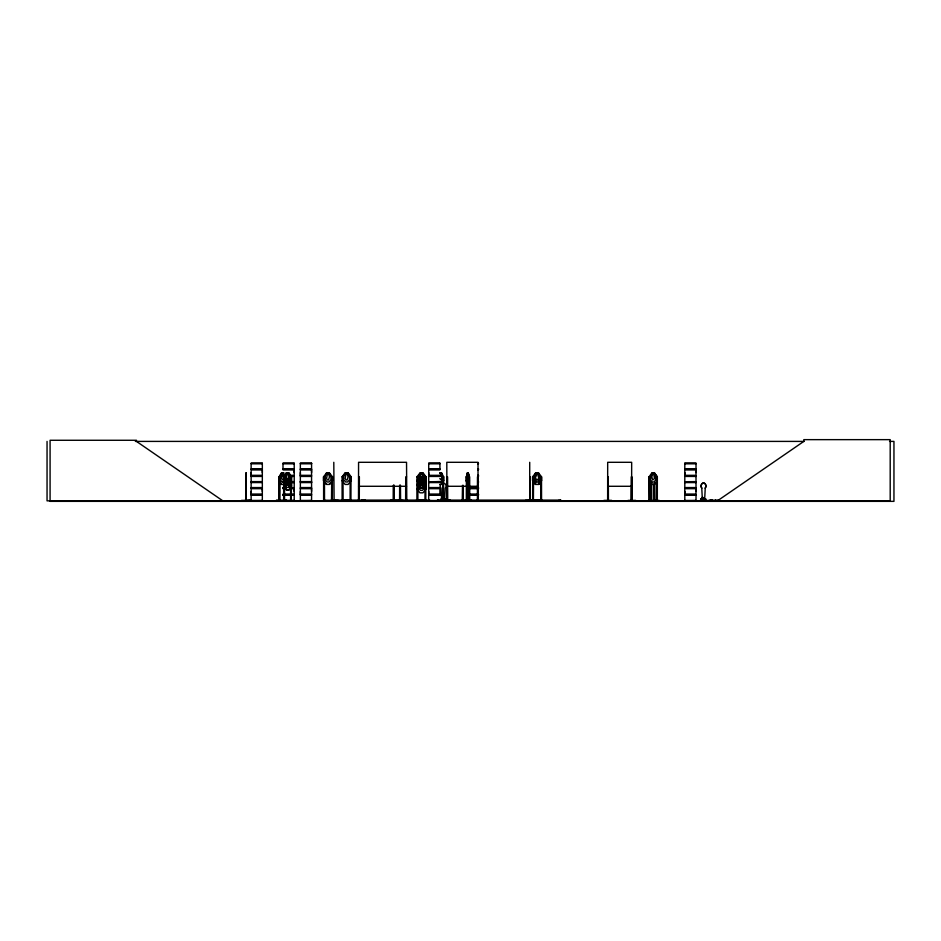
<?xml version="1.0" encoding="UTF-8"?>
<svg xmlns="http://www.w3.org/2000/svg" width="941" height="941" viewBox="0 0 941 941"><rect width="100%" height="100%" fill="white"/><g stroke="black" fill="none" stroke-linecap="round" stroke-linejoin="round"><path stroke-width="1.41" d="M246.036 473.135L245.742 500.847M251.129 494.19L251.129 488.673L262.339 488.673L262.327 494.19L251.129 494.19L251.141 491.437M251.129 475.323L251.129 469.818L262.339 469.818L262.327 475.323L251.129 475.323L251.141 472.57M262.327 491.437L262.327 488.673M262.327 472.57L262.327 469.818M294.204 491.437L294.204 488.673L290.063 488.673M294.204 472.57L294.204 469.818L282.994 469.818M300.355 494.19L300.355 488.673L311.577 488.673L311.565 494.19L300.355 494.19L300.367 491.437M300.355 475.323L300.355 469.818L311.577 469.818L311.565 475.323L300.355 475.323L300.367 472.57M311.565 491.437L311.565 488.673M311.565 472.57L311.565 469.818M428.708 494.19L428.708 488.673L439.929 488.673L439.918 494.19L428.708 494.19L428.72 491.437M439.929 475.323L428.708 475.323L428.72 472.57M684.801 494.19L684.801 488.673L696.022 488.673L696.011 494.19L684.801 494.19L684.813 491.437M684.801 475.323L684.801 469.818L696.022 469.818L696.011 475.323L684.801 475.323L684.813 472.57M696.011 491.437L696.011 488.673M696.011 472.57L696.011 469.818M241.355 500.835L250.4 500.353L241.414 500.835M241.414 500.4L250.353 500.365M338.442 500.4L324.516 500.224M525.372 500.4L540.593 500.224M246.189 476.734L246.142 473.135M246.107 476.875L246.142 473.029L246.201 476.875L246.048 473.629M466.583 476.675L466.677 500.847L466.783 499.977M468.395 484.439L467.265 484.439L466.23 480.639L466.23 476.84L467.007 476.581M469.065 476.675L469.065 500.847L469.041 499.977M443.187 476.675L443.105 500.847L443.305 479.687M704.644 499.695L705.244 488.144A2.999 2.388 -90 0 0 705.244 483.897A2.999 2.388 -90 0 0 701.88 483.897A2.999 2.388 -90 0 0 701.88 488.144L701.763 488.144A2.999 2.388 -90 0 1 701.763 483.897A2.999 2.388 -90 0 1 705.138 483.897A2.999 2.388 -90 0 1 705.138 488.144L705.244 488.144M290.898 476.734L290.816 500.847M649.937 476.734L649.996 500.847M657.324 500.847L657.347 476.84L656.512 476.581M331.75 476.699L331.503 500.847M417.063 476.875L417.957 476.581L417.875 500.847M533.559 476.675L533.406 500.847M423.532 485.015L422.685 485.215L421.333 482.804L419.168 485.238L420.827 482.274L419.239 479.392L421.368 481.686L423.426 479.404L421.862 482.251L423.673 484.968M656.595 476.675L656.536 500.847M702.609 498.354C705.091 497.648 701.915 498.26 703.068 497.765M702.033 498.012L703.374 497.895M702.586 497.73L702.409 498.389L703.374 497.977M443.399 498.224L443.223 497.765M282.97 481.98L283.747 481.745L283.006 481.604M434.177 500.73L450.245 500.353L428.673 500.835M684.777 500.835L696.034 500.612L696.011 495.295L684.801 495.295L684.801 500.612M462.09 500.835L481.674 500.788L462.254 500.847L462.502 485.333M462.231 500.4L473.958 500.835M470.535 500.835L470.582 499.977M646.785 500.835L659.241 500.4M440.012 475.793L441.058 473.629L441.717 476.875L441.058 480.016L439.8 478.546M342.112 500.847L342.089 476.84L343.089 476.652M603.863 500.389L611.626 500.365M702.398 497.683L702.515 498.354L703.209 497.777M467.348 473.029L466.324 476.84M468.3 484.439L469.418 480.639M652.701 473.629L651.819 476.875L652.701 480.016L654.524 478.546L653.595 473.629M441.811 500.847L441.023 500.365M450.198 500.777L428.72 500.459M420.956 482.004L420.004 485.25L420.956 488.403M535.605 476.875L536.57 473.629L537.546 473.629L538.558 476.875M702.609 497.765L702.868 497.871M279.912 476.864L279.007 476.875L279.007 500.847M276.172 500.777L294.227 500.612L294.204 495.295L282.994 495.295M390.55 500.777L396.137 500.777M286.323 478.557L285.029 485.156L286.758 487.414L288.487 487.414L290.193 485.156L290.193 482.298L288.028 473.629L287.123 473.629L286.335 478.546L287.17 480.016L288.911 478.546M285.652 500.777L285.558 499.977M345.135 473.135L343.653 476.875L343.653 479.722L345.641 481.98L347.605 481.98L349.546 479.722L349.546 476.875L348.088 473.135L345.135 473.135L342.183 476.875L345.088 473.029L348.135 473.029L351.134 476.84L351.134 480.639L348.135 484.439L345.088 484.439L342.089 480.639M331.667 476.828L332.408 476.875L332.314 500.847M350.346 476.781L351.017 476.875L350.922 500.847M406.783 500.788L406.536 462.302L358.568 462.302L358.497 500.847L358.474 499.977M416.898 500.777L416.945 476.84L419.945 473.029L422.991 473.029L425.991 476.84L425.991 484.45L422.991 488.25L419.945 488.25L416.945 484.45L419.992 488.156L422.944 488.156M703.374 498.177L702.927 498.036M441.635 484.344L443.693 480.639L443.611 476.84L441.67 473.029L439.694 473.029M443.623 480.604L441.67 484.439L439.694 484.439M283.864 478.546L283.076 480.016L281.559 478.546L282.312 473.629L283.076 473.629L283.606 475.793M442.658 479.722L441.4 481.98L440.117 481.98M279.195 500.847L279.101 476.84L281.512 473.029M421.944 488.403L422.944 486.92L421.944 482.004M538.558 478.546L537.546 480.016L536.57 480.016L535.605 478.546M283.664 500.8L283.606 476.84L286.229 473.029L288.946 473.029L291.581 476.84L291.534 480.639L288.899 484.439L286.229 484.439L283.735 480.604M283.841 499.977L283.817 500.847L283.653 476.84L286.276 473.029M283.653 482.262L286.276 478.463L288.993 478.463M286.323 478.463L283.735 482.298L282.994 482.239M288.863 484.344L291.581 480.639M288.946 478.463L291.628 482.262L291.628 486.074L288.911 489.779L286.323 489.779M288.946 489.873L291.534 486.038M657.218 480.604L654.56 484.439L651.772 484.439L649.019 480.639L649.019 476.84L651.807 473.029L654.595 473.029L657.347 476.84M700.504 500.835L700.704 498.895L702.48 498.895L702.48 500.142M701.657 500.824L700.692 500.459L719.289 500.847M704.28 498.895L704.28 500.459L703.398 500.835M715.466 500.142L715.278 500.835M718.865 500.835L719.042 500.142L708.632 500.459M329.479 484.344L332.432 480.604M416.945 480.639L419.945 476.84L422.991 476.84L425.991 480.639L422.991 484.439L419.945 484.439L416.945 480.639L419.992 484.344M422.944 484.344L425.897 480.604L422.944 476.934L419.992 476.934L418.51 480.675L418.51 483.533L420.498 485.791L422.462 485.791L424.403 483.533L424.403 480.675L422.944 476.934M535.547 473.029L532.547 476.84L532.547 480.639L535.547 484.439L538.593 484.439L541.593 480.639L541.593 476.84L538.593 473.029L535.547 473.029L535.547 484.439M538.546 484.344L541.498 480.604M440.717 500.142L440.317 500.835L442.035 500.824M444.505 500.824L445.175 500.142M445.034 500.142L445.411 498.895L445.411 500.459L443.94 500.835L444.599 500.824M251.094 481.757L262.351 482.039M251.129 500.612L251.129 495.295L262.339 495.295L262.339 500.612L251.094 500.835M717.442 500.847L803.826 441.4L803.826 439.647L890.198 439.647L890.198 500.847L47.05 500.847L47.05 441.4M293.71 500.788L276.195 500.365L294.204 500.459M403.289 500.4L390.574 500.365L396.196 500.847M700.727 500.636L719.053 500.612M715.442 500.636L716.454 500.8L715.466 500.459M650.819 500.788L651.701 499.977M323.386 500.788L324.516 499.977M300.32 481.757L311.589 482.039M300.355 500.612L300.355 495.295L311.577 495.295L311.577 500.612L300.32 500.835M428.661 500.647L428.72 495.295L439.929 495.295M324.516 500.847L324.48 476.758L323.61 476.875L323.61 500.847M343.006 476.828L343.112 500.847M425.12 476.828L425.873 476.875L425.779 500.847M533.476 476.864L532.688 476.875L532.63 500.847M284.429 476.828L283.653 476.84M540.699 476.828L541.498 476.875L541.557 500.847M135.363 441.4L804.273 441.4M889.539 441.4L893.95 441.4L893.95 501.353L50.085 501.353L50.085 440.27L136.469 440.27L136.469 441.4L222.841 500.847M251.118 463.172L262.351 463.172M282.994 463.172L294.227 463.172M300.344 463.172L311.589 463.172M428.696 463.172L439.941 463.172M477.675 463.16L478.463 463.172M684.789 463.172L696.034 463.172M477.71 463.372L478.463 463.384M684.789 463.395L696.034 463.384L696.011 468.712L684.801 468.712L684.801 463.395M251.141 463.725L262.327 463.725M283.006 463.725L294.204 463.725M300.367 463.725L311.565 463.725M428.72 463.725L439.918 463.725M477.663 463.725L478.44 463.725M684.813 463.725L696.011 463.725M477.687 468.712L478.451 468.712M251.047 469.089L262.421 469.089M282.923 469.089L294.298 469.089M300.273 469.089L311.647 469.089M428.625 469.089L440 469.089M477.769 469.089L478.534 469.089M684.73 469.089L696.105 469.089M251.047 469.43L262.421 469.43M282.923 469.43L294.298 469.43M300.273 469.43L311.647 469.43M428.625 469.43L440 469.43M477.769 469.43L478.534 469.43M684.73 469.43L696.105 469.43M439.929 469.818L428.708 469.818L428.708 475.323M477.687 469.818L478.451 469.818M281.453 473.029L283.9 473.029M467.265 473.029L468.395 473.029M281.488 473.135L283.864 473.135M288.911 473.135L286.276 473.135L285.029 479.722L286.758 481.98L288.487 481.98L290.193 479.722L288.911 473.135L291.581 476.84L290.569 476.875L290.628 500.847M422.944 473.135L419.992 473.135L418.51 476.875L418.51 479.722L420.498 481.98L422.462 481.98L424.403 479.722L424.403 476.875L422.944 473.135L425.897 476.875M439.718 473.135L441.717 473.135L442.658 476.875L442.717 500.847M468.383 473.135L467.277 473.135L466.771 479.722L468.124 481.98L468.783 479.722L468.289 473.135L469.3 476.875L469.359 500.847M654.56 473.135L651.807 473.135L650.454 479.722L652.266 481.98L654.077 481.98L655.853 479.722L654.513 473.135L657.265 476.875L657.124 500.847M652.384 473.629L653.642 473.629M282.994 475.323L285.805 475.323M290.063 475.323L294.215 475.323L294.215 469.818M477.687 475.323L478.451 475.323M251.047 475.711L262.421 475.711M282.923 475.711L284.594 475.711M290.087 475.711L294.298 475.711M300.273 475.711L311.647 475.711M428.625 475.711L440 475.711M477.769 475.711L478.534 475.711M684.73 475.711L696.105 475.711M251.047 476.052L262.421 476.052M282.923 476.052L284.594 476.052M290.087 476.052L294.298 476.052M300.273 476.052L311.647 476.052M428.625 476.052L440 476.052M477.769 476.052L478.534 476.052M684.73 476.052L696.105 476.052M282.994 476.44L284.653 476.44M290.063 476.44L294.215 476.44L294.215 481.745L291.416 481.745L294.204 481.604M439.929 476.44L428.708 476.44L428.708 481.745L439.918 481.604L428.602 481.898L439.941 482.039M477.687 476.44L478.451 476.44M279.101 476.84L281.547 473.135L280.394 479.722L281.935 481.98L283.77 482.027M442.776 476.875L443.693 476.84M469.418 476.84L468.3 473.029M649.019 476.84L649.219 500.847M358.568 476.875L359.38 476.875L359.286 500.847M406.536 476.875L405.724 476.875L405.63 500.847M446.799 476.875L447.563 476.875L447.634 500.847M468.994 476.875L469.677 476.875L469.688 500.847M529.712 476.875L530.065 500.847L530.018 476.875M607.686 476.875L608.368 476.875M649.102 476.875L650.031 476.875L650.125 500.847M246.201 480.639L246.036 484.439L246.166 473.029L246.06 500.847L245.601 499.977M466.36 480.604L467.348 484.439M649.019 480.639L651.854 484.344M251.141 481.604L262.327 481.604L262.339 476.44L251.129 476.44L251.129 481.745L262.351 481.757M300.367 481.604L311.565 481.604L311.565 476.44L300.355 476.44L300.355 481.745L311.589 481.757M696.034 481.757L684.695 481.898L696.034 481.98M291.404 482.027L294.227 482.039M477.675 481.98L478.463 481.98M291.416 482.227L294.227 482.262L294.204 487.567L291.404 487.567M439.941 482.227L428.696 482.262L428.72 487.567L439.929 487.567M477.71 482.262L478.463 482.227M684.789 482.262L696.034 482.239L696.011 487.567L684.801 487.567L684.801 482.262M251.141 482.58L262.327 482.58M283.006 482.58L283.782 482.58M291.392 482.58L294.204 482.58M300.367 482.58L311.565 482.58M428.72 482.58L439.918 482.58M477.663 482.58L478.44 482.58M684.813 482.58L696.011 482.58M283.9 484.439L281.453 484.439L279.101 480.639L281.512 484.439M283.735 486.038L286.37 489.779M283.653 486.074L286.323 489.873L288.993 489.873M358.568 486.285L406.536 486.285M446.799 486.285L478.016 486.285M607.686 486.285L631.67 486.285M282.994 487.567L283.759 487.567M284.641 487.567L285.805 487.567M467.23 487.567L478.451 487.567M251.047 487.956L262.421 487.956M282.923 487.956L285.77 487.956M290.087 487.956L294.298 487.956M300.273 487.956L311.647 487.956M428.625 487.956L440 487.956M467.148 487.956L478.534 487.956M684.73 487.956L696.105 487.956M251.047 488.297L262.421 488.297M282.923 488.297L285.77 488.297M290.087 488.297L294.298 488.297M300.273 488.297L311.647 488.297M428.625 488.297L440 488.297M467.148 488.297L478.534 488.297M684.73 488.297L696.105 488.297M282.994 488.673L285.805 488.673M467.23 488.673L478.451 488.673M282.994 494.19L294.215 494.19L294.215 488.673M467.23 494.19L478.451 494.19M251.047 494.566L262.421 494.566M282.923 494.566L294.298 494.566M300.273 494.566L311.647 494.566M428.625 494.566L440 494.566M467.148 494.566L478.534 494.566M684.73 494.566L696.105 494.566M251.047 494.907L262.421 494.907M282.923 494.907L294.298 494.907M300.273 494.907L311.647 494.907M428.625 494.907L440 494.907M467.148 494.907L478.534 494.907M684.73 494.907L696.105 494.907M467.23 495.295L478.451 495.295M703.045 497.518L703.045 500.142L703.174 497.518L701.951 497.518L701.951 500.142M702.257 499.695L704.75 499.695M710.184 499.894L712.161 499.894M278.924 499.977L279.9 499.977L279.9 500.847M283.476 499.977L284.5 499.977M290.487 499.977L291.51 499.977L291.51 500.847M331.503 499.977L332.502 499.977L332.502 500.847M429.637 500.106L333.549 500.106L333.549 500.847M439.647 500.106L560.801 500.106L560.801 500.847M608.439 499.977L607.615 499.977L607.639 500.847L607.686 462.302L631.67 462.302L631.611 500.847M631.188 499.977L632.011 499.977L631.976 500.847L631.94 476.875L631.258 476.875L631.211 500.847M649.078 499.977L650.125 499.977M653.983 499.977L654.724 499.977M343.112 500.224L350.111 500.224M417.969 500.224L424.967 500.224M628 500.4L635.763 500.4M251.141 500.459L262.327 500.459M300.367 500.459L311.565 500.459M684.813 500.459L696.011 500.459M425.097 476.569L424.967 500.847M441.235 500.847L440.906 498.895L441.258 500.142M541.745 500.788L541.593 499.977M351.193 500.777L351.111 499.977M474.852 500.777L481.592 500.847M532.653 480.604L535.594 484.344M416.945 489.026L419.945 492.825L422.991 492.825L425.991 489.026L425.991 485.215L422.991 481.416L419.945 481.416L416.945 485.215L419.992 481.521L418.51 485.25L418.51 488.108L420.498 490.367L422.462 490.367L424.403 488.108L424.403 485.25L422.944 481.521M348.088 473.135L351.04 476.875M323.575 480.604L326.527 484.344M283.688 480.604L286.276 484.439M701.763 488.144L702.374 499.695M705.785 500.459L705.785 498.895L704.009 498.895L704.009 500.142M705.503 498.895L705.503 500.142L700.986 500.142L700.986 498.895M702.209 498.895L702.209 500.459M702.08 497.518L702.08 500.142M657.453 500.847L657.453 499.977L656.418 499.977L656.418 500.847M656.747 499.977L656.724 500.847M654.654 482.51L654.689 500.847M654.348 483.921L654.466 500.847M654.313 499.977L654.313 500.847M654.054 483.921L654.019 500.847M651.631 482.51L651.666 500.847M651.395 499.977L651.443 500.847M651.337 482.51L651.372 500.847M651.031 482.51L651.031 500.847M649.784 499.977L649.784 500.847M649.419 499.977L649.419 500.847M649.29 476.875L649.29 500.847M631.529 485.532L631.482 500.847M608.368 485.532L608.415 500.847M608.098 476.875L608.145 500.847M607.957 476.875L608.004 500.847M560.565 500.106L560.565 500.847M559.06 500.106L559.06 500.847M540.616 476.558L540.781 500.847M540.593 499.977L540.593 500.847M538.593 473.029L538.593 484.439M533.594 499.977L533.594 500.847M532.782 499.977L532.782 500.847M531.159 500.106L531.159 500.847M530.83 500.106L530.83 500.847M530.595 500.106L530.595 500.847M529.712 462.302L529.712 500.847M529.618 499.977L529.618 500.847M529.077 500.106L529.077 500.847M478.31 499.977L478.31 500.847L478.251 476.875L477.475 476.875L477.416 500.847M478.028 500.847L478.016 462.302L446.799 462.302L446.904 500.847L447.034 476.875M477.71 476.875L477.71 500.847L477.51 499.977M477.158 500.106L477.158 500.847M471.394 499.977L471.394 500.847M471.206 499.977L471.206 500.847M470.394 500.224L470.394 500.847M469.512 499.977L469.477 500.847M466.936 479.687L466.971 500.847M466.513 476.558L466.36 500.847M463.407 499.977L463.407 500.847M463.313 485.333L463.313 500.847M462.596 499.977L462.596 500.847M449.692 500.106L449.692 500.847M448.41 500.106L448.41 500.847M447.328 476.875L447.387 500.847M447.234 499.977L447.175 500.847M443.846 500.142L443.846 497.518L442.47 497.518L442.47 500.142M443.599 499.977L443.599 500.847L443.552 476.875M442.799 499.977L442.952 500.847M438.353 499.977L438.412 500.847M438.106 499.977L438.177 500.847M437.977 499.977L437.953 500.847M437.824 499.977L437.765 500.847M437.518 499.977L437.577 500.847M425.967 499.977L425.967 500.847M425.156 499.977L425.156 500.847M417.969 499.977L417.969 500.847M417.157 499.977L417.204 500.847M416.322 500.106L416.322 500.847M406.441 499.977L406.441 500.847M405.818 499.977L405.818 500.847M400.478 485.333L400.454 500.847M400.278 485.333L400.431 500.847M400.184 499.977L400.148 500.847M399.972 499.977L399.937 500.847M399.843 485.333L399.76 500.847M399.643 485.333L399.572 500.847M394.208 485.333L394.279 500.847M394.02 485.333L394.091 500.847M393.879 499.977L393.914 500.847M393.703 499.977L393.679 500.847M393.573 485.333L393.503 500.847M393.385 485.333L393.385 500.847M365.273 500.106L365.273 500.847M364.402 500.106L364.402 500.847M363.626 500.106L363.767 500.847M363.532 500.106L363.532 500.847M362.391 500.106L362.391 500.847M361.779 500.106L361.779 500.847M359.474 499.977L359.474 500.847M350.299 499.977L350.299 500.847M350.146 476.558L350.111 500.847M342.936 499.977L342.936 500.847M342.301 499.977L342.301 500.847M335.302 500.106L335.302 500.847M334.196 499.977L334.196 500.847M334.102 500.847L333.796 462.302M331.691 499.977L331.691 500.847M324.327 499.977L324.327 500.847M291.428 476.875L291.275 500.847M291.145 499.977L291.169 500.847M286.17 499.977L285.77 500.847M285.464 499.977L285.382 500.847L285.276 499.977M284.5 500.847L284.394 476.569L284.358 500.847M284.17 499.977L284.147 500.847M279.795 476.558L279.712 500.847M279.642 476.875L279.501 500.847M279.301 499.977L279.324 500.847M441.647 483.427A2.999 2.999 0 0 1 445.258 488.144L444.634 499.695L441.647 499.695L441.023 488.144A2.999 2.999 0 0 1 441.023 483.897M246.166 478.546L246.166 480.016L246.142 478.546M467.606 473.629L467.948 480.016L467.606 473.629M285.723 481.027L287.123 483.897L285.664 486.862L287.558 484.427L289.452 486.862L288.028 483.874L289.416 481.122L287.593 483.309L285.723 481.027M287.17 479.051L286.335 483.968L288.028 485.45L288.911 482.298L288.028 479.051L287.17 479.051M327.503 473.629L326.539 478.546L327.503 480.016L328.48 480.016L329.479 476.875L328.48 473.629L327.503 473.629M346.1 473.629L345.147 478.546L346.1 480.016L347.088 480.016L348.088 476.875L347.088 473.629L346.1 473.629M420.956 473.629L420.004 478.546L420.956 480.016L421.944 480.016L422.944 476.875L421.944 473.629L420.956 473.629M420.956 477.428L420.004 482.345L420.956 483.827L421.944 483.827L422.944 480.675L421.944 477.428L420.956 477.428M326.527 473.135L325.057 476.875L325.057 479.722L327.033 481.98L328.997 481.98L330.938 479.722L330.938 476.875L329.479 473.135L326.527 473.135M535.594 473.135L534.123 476.875L534.123 479.722L536.099 481.98L538.064 481.98L540.016 479.722L540.016 476.875L538.546 473.135L535.594 473.135M326.48 473.029L323.481 476.84L323.481 480.639L326.48 484.439L329.526 484.439L332.526 480.639L332.526 476.84L329.526 473.029L326.48 473.029M262.351 463.384L251.118 463.384L251.141 468.712L262.339 468.712L262.339 463.395M294.227 463.395L282.994 463.384L283.006 468.712L294.215 468.712L294.215 463.395M311.589 463.372L300.344 463.372L300.367 468.712L311.577 468.712L311.577 463.395M439.941 463.372L428.696 463.395L428.72 468.712L439.929 468.712L439.929 463.395M696.022 476.44L684.801 476.44L684.801 481.745L696.011 481.604L696.011 476.44M478.44 481.604L477.663 481.604L478.463 481.745M262.351 482.227L251.118 482.262L251.141 487.567L262.339 487.567L262.339 482.262M311.589 482.262L300.344 482.262L300.367 487.567L311.577 487.567L311.577 482.262"/></g></svg>
